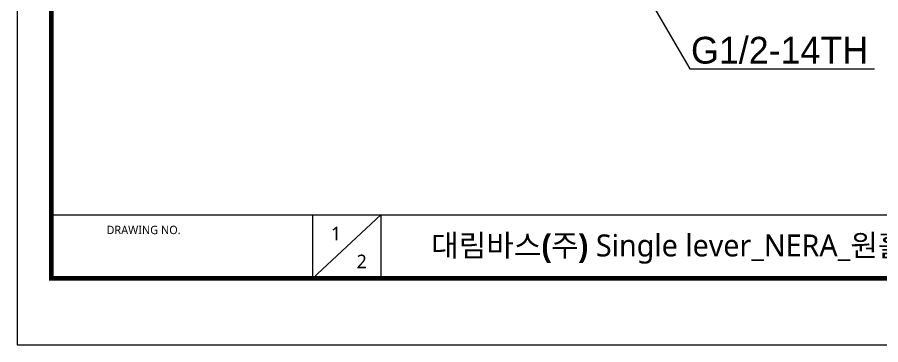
# Model space of a CAD drawing. Extents: x 0 to 790, y 0 to 579.
# Drawn here: x 0 to 322.3, y 0 to 122.2 of the extents above; entities that cross this region are included whole.
import ezdxf
from ezdxf import colors
from ezdxf.entities.mleader import LeaderData, LeaderLine
from ezdxf.math import Vec2, Vec3

# ---------------------------------------------------------------- set-up
doc = ezdxf.new("R2010")
doc.units = 0
doc.header["$LTSCALE"] = 10
doc.header["$MEASUREMENT"] = 0
doc.layers.get('0').update_dxf_attribs({"linetype": 'CONTINUOUS'})
doc.styles.add('Daelim Dimension', font='NanumGothic_1.ttf')
doc.styles.get("Standard").update_dxf_attribs({"font": 'GulimChe.ttf'})

msp = doc.modelspace()

# ---------------------------------------------------------------- linework, layer by layer
at = {"color": 5}
msp.add_line((12.7, 48.49), (648.72, 48.49), dxfattribs=at)
at = {"color": 5, "ltscale": 40}
for p, q in [((110.19, 48.49), (110.19, 24.69)), ((110.19, 48.49), (110.19, 24.69)), ((135.67, 48.49), (110.19, 24.69)), ((135.67, 48.49), (110.19, 24.69)), ((135.67, 48.49), (135.67, 24.69)), ((135.67, 48.49), (135.67, 24.69))]:
    msp.add_line(p, q, dxfattribs=at)
at = {"ltscale": 0.5}
msp.add_lwpolyline([(0, 0), (789.88, 0), (789.88, 578.76), (0, 578.76)], close=True, dxfattribs=at)
at = {"color": 5, "linetype": 'ByBlock', "lineweight": 200, "const_width": 1.82}
msp.add_lwpolyline([(12.7, 24.78), (777.1, 24.78), (777.1, 565.32), (12.7, 565.32)], close=True, dxfattribs=at)

# ---------------------------------------------------------------- texts
at = {"color": 5, "ltscale": 40, "style": 'Daelim Dimension'}
msp.add_text('DRAWING NO.', height=3.1171, dxfattribs=at).set_placement((33.3, 41.29))
at = {"char_height": 5.1, "width": 7.119, "attachment_point": 1, "style": 'Daelim Dimension'}
for s, insert in [('1', (117.12, 44.03)), ('2', (126.69, 33.63))]:
    msp.add_mtext(s, dxfattribs=dict(at, insert=insert))
at = {"color": 2, "insert": (154.51, 41.16), "char_height": 8.198, "width": 362.8925, "attachment_point": 1, "style": 'Daelim Dimension'}
msp.add_mtext('{\\fPretendard Variable SemiBold|b0|i0|c129|p2;대림바스(주)} Single lever_NERA_원홀세면수전_DL L4110', dxfattribs=at)

# ---------------------------------------------------------------- leaders
at = {"ltscale": 0.5}
ml = msp.add_multileader_mtext('Standard', dxfattribs=at)
ml.set_content('{\\f나눔고딕|b0|i0|c129|p50;G1/2-14TH}', color=256)
ml.set_leader_properties(color=5)
ml.build(insert=Vec2(0, 0))
ml.multileader.update_dxf_attribs({"text_left_attachment_type": 6, "text_right_attachment_type": 6, "dogleg_length": 0.36, "arrow_head_size": 5})
ctx = ml.context
ctx.base_point, ctx.char_height, ctx.arrow_head_size, ctx.landing_gap_size, ctx.plane_origin = Vec3(251.42, 102.93), 10, 5, 0.09, Vec3(235.88, 129.04)
ctx.left_attachment, ctx.right_attachment = 6, 6
notes = []
notes.append((ctx, [(0, (1, 1, 0), (251.06, 102.93), (1, 0), 0.36, [(0, [(235.06, 130.37)], 0, [])])]))
ctx.mtext.insert, ctx.mtext.flow_direction = Vec3(251.51, 114.93), 5
for ctx, leaders in notes:
    for number, flags, end, landing, length, lines in leaders:
        leader = LeaderData()
        leader.index, (leader.has_last_leader_line, leader.has_dogleg_vector, leader.attachment_direction) = number, flags
        leader.last_leader_point, leader.dogleg_vector, leader.dogleg_length = Vec3(end), Vec3(landing), length
        for number, points, colour, breaks in lines:
            line = LeaderLine()
            line.index, line.vertices, line.color, line.breaks = number, Vec3.list(points), colors.encode_raw_color(colour), breaks
            leader.lines.append(line)
        ctx.leaders.append(leader)

doc.saveas('drawing.dxf')
